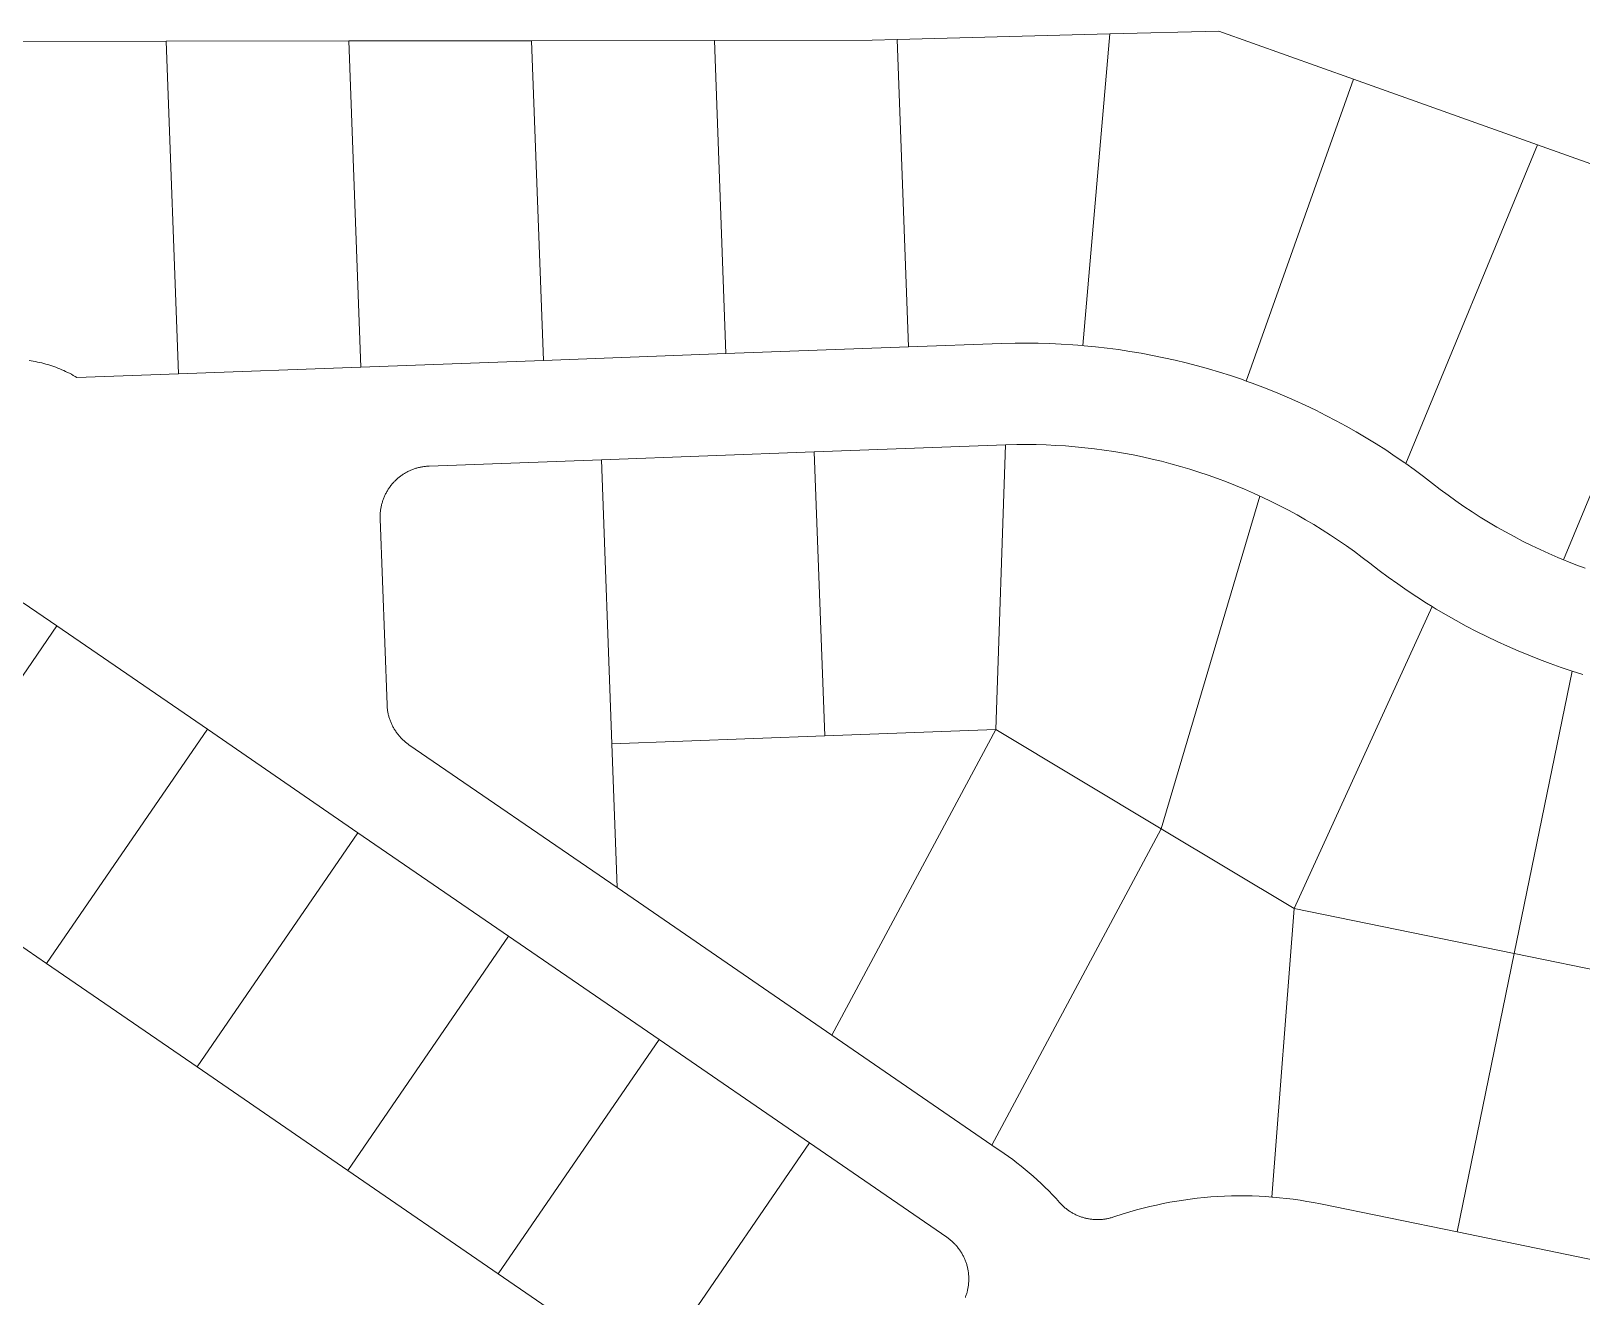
# Model space of a CAD drawing. Header units: feet. Extents: x 865220 to 2774701, y -2240498 to 961524.
# Drawn here: x 2765965 to 2766730, y 959333 to 959957 of the extents above; entities that cross this region are included whole.
import ezdxf

# ---------------------------------------------------------------- set-up
doc = ezdxf.new("R2010")
doc.units = ezdxf.units.FT
doc.header["$LTSCALE"] = 0.015
doc.header["$MEASUREMENT"] = 0
doc.layers.add('Parcels', color=7, linetype='Continuous', lineweight=0)

msp = doc.modelspace()

# ---------------------------------------------------------------- linework, layer by layer
at = {"layer": 'Parcels', "lineweight": 5}
for p, q in [((2766031.86, 959951.89), (2765941.81, 959951.76)), ((2766031.86, 959951.89), (2766121.9, 959952.02)), ((2766031.86, 959951.89), (2766031.86, 959951.89)), ((2766031.86, 959951.89), (2766037.88, 959788.06)), ((2766211.95, 959952.15), (2766121.9, 959952.02)), ((2766127.8, 959791.36), (2766121.9, 959952.02)), ((2766121.9, 959952.02), (2766121.9, 959952.02)), ((2766121.9, 959952.02), (2766127.8, 959791.36)), ((2766211.95, 959952.15), (2766302, 959952.28)), ((2766217.73, 959794.67), (2766211.95, 959952.15)), ((2766211.95, 959952.15), (2766211.95, 959952.15)), ((2766379.83, 959952.39), (2766302, 959952.28)), ((2766307.66, 959797.97), (2766302, 959952.28)), ((2766302, 959952.28), (2766302, 959952.28)), ((2766302, 959952.28), (2766307.66, 959797.97)), ((2766379.83, 959952.39), (2766392.03, 959952.71)), ((2766392.03, 959952.71), (2766496.95, 959955.5)), ((2766496.95, 959955.5), (2766392.03, 959952.71)), ((2766392.03, 959952.71), (2766392.03, 959952.71)), ((2766392.03, 959952.71), (2766397.59, 959801.27)), ((2766496.95, 959955.5), (2766483.61, 959801.96)), ((2766496.95, 959955.5), (2766550.62, 959956.93)), ((2766616.89, 959933.26), (2766550.62, 959956.93)), ((2766564.12, 959784.47), (2766616.89, 959933.26)), ((2766616.89, 959933.26), (2766707.62, 959900.85)), ((2766616.89, 959933.26), (2766616.89, 959933.26)), ((2766642.75, 959743.79), (2766707.62, 959900.85)), ((2766707.62, 959900.85), (2766792.46, 959870.55)), ((2766707.62, 959900.85), (2766707.62, 959900.85)), ((2766720.51, 959696.34), (2766792.46, 959870.55)), ((2766217.73, 959794.67), (2766307.66, 959797.97)), ((2766307.66, 959797.97), (2766397.59, 959801.27)), ((2766397.59, 959801.27), (2766443.56, 959802.96)), ((2766443.56, 959802.96), (2766450.25, 959803.14)), ((2766450.25, 959803.14), (2766455.92, 959803.18)), ((2766455.92, 959803.18), (2766461.59, 959803.12)), ((2766461.59, 959803.12), (2766467.26, 959802.97)), ((2766467.26, 959802.97), (2766472.93, 959802.71)), ((2766472.93, 959802.71), (2766478.59, 959802.36)), ((2766478.59, 959802.36), (2766483.61, 959801.96)), ((2766483.61, 959801.96), (2766483.61, 959801.96)), ((2766483.61, 959801.96), (2766484.24, 959801.9)), ((2766484.24, 959801.9), (2766489.89, 959801.35)), ((2766489.89, 959801.35), (2766495.52, 959800.7)), ((2766495.52, 959800.7), (2766501.14, 959799.96)), ((2766501.14, 959799.96), (2766506.75, 959799.11)), ((2766506.75, 959799.11), (2766512.34, 959798.17)), ((2766512.34, 959798.17), (2766517.92, 959797.13)), ((2765964.31, 959794.53), (2765965.35, 959794.38)), ((2765965.35, 959794.38), (2765966.38, 959794.22)), ((2765966.38, 959794.22), (2765967.41, 959794.04)), ((2765967.41, 959794.04), (2765968.44, 959793.84)), ((2765968.44, 959793.84), (2765969.47, 959793.62)), ((2765969.47, 959793.62), (2765970.49, 959793.39)), ((2765970.49, 959793.39), (2765971.5, 959793.14)), ((2765971.5, 959793.14), (2765972.51, 959792.87)), ((2765972.51, 959792.87), (2765973.52, 959792.58)), ((2765973.52, 959792.58), (2765974.52, 959792.27)), ((2765974.52, 959792.27), (2765975.52, 959791.95)), ((2765975.52, 959791.95), (2765976.51, 959791.61)), ((2765976.51, 959791.61), (2765977.49, 959791.25)), ((2765977.49, 959791.25), (2765978.47, 959790.88)), ((2765978.47, 959790.88), (2765979.44, 959790.49)), ((2765979.44, 959790.49), (2765980.41, 959790.08)), ((2765980.41, 959790.08), (2765981.36, 959789.65)), ((2766037.88, 959788.06), (2766127.8, 959791.36)), ((2766127.8, 959791.36), (2766217.73, 959794.67)), ((2766517.92, 959797.13), (2766523.47, 959795.99)), ((2766523.47, 959795.99), (2766529.01, 959794.75)), ((2766529.01, 959794.75), (2766534.52, 959793.42)), ((2766534.52, 959793.42), (2766540.01, 959791.99)), ((2766540.01, 959791.99), (2766545.48, 959790.47)), ((2766545.48, 959790.47), (2766550.91, 959788.85)), ((2765981.36, 959789.65), (2765982.31, 959789.21)), ((2765982.31, 959789.21), (2765983.25, 959788.75)), ((2765983.25, 959788.75), (2765984.19, 959788.28)), ((2765984.19, 959788.28), (2765985.11, 959787.79)), ((2765985.11, 959787.79), (2765986.03, 959787.28)), ((2765986.03, 959787.28), (2765986.94, 959786.76)), ((2765986.94, 959786.76), (2765987.83, 959786.22)), ((2765987.83, 959786.22), (2766037.88, 959788.06)), ((2766550.91, 959788.85), (2766556.32, 959787.14)), ((2766556.32, 959787.14), (2766561.69, 959785.33)), ((2766561.69, 959785.33), (2766564.12, 959784.47)), ((2766564.12, 959784.47), (2766567.04, 959783.43)), ((2766567.04, 959783.43), (2766572.35, 959781.44)), ((2766572.35, 959781.44), (2766577.62, 959779.35)), ((2766577.62, 959779.35), (2766582.86, 959777.18)), ((2766582.86, 959777.18), (2766588.06, 959774.91)), ((2766588.06, 959774.91), (2766593.22, 959772.55)), ((2766593.22, 959772.55), (2766598.33, 959770.1)), ((2766598.33, 959770.1), (2766603.4, 959767.56)), ((2766603.4, 959767.56), (2766608.43, 959764.94)), ((2766608.43, 959764.94), (2766613.41, 959762.23)), ((2766613.41, 959762.23), (2766618.34, 959759.43)), ((2766618.34, 959759.43), (2766623.23, 959756.54)), ((2766445.39, 959753), (2766351.22, 959749.54)), ((2766440.62, 959612.74), (2766445.39, 959753)), ((2766445.39, 959753), (2766440.62, 959612.74)), ((2766451.05, 959753.15), (2766445.39, 959753)), ((2766455.85, 959753.18), (2766451.05, 959753.15)), ((2766460.65, 959753.14), (2766455.85, 959753.18)), ((2766465.45, 959753), (2766460.65, 959753.14)), ((2766470.24, 959752.79), (2766465.45, 959753)), ((2766475.03, 959752.49), (2766470.24, 959752.79)), ((2766479.82, 959752.11), (2766475.03, 959752.49)), ((2766484.59, 959751.64), (2766479.82, 959752.11)), ((2766623.23, 959756.54), (2766628.06, 959753.57)), ((2766628.06, 959753.57), (2766632.84, 959750.52)), ((2766246.3, 959745.69), (2766161.37, 959742.57)), ((2766351.22, 959749.54), (2766246.3, 959745.69)), ((2766251.44, 959605.8), (2766246.3, 959745.69)), ((2766246.3, 959745.69), (2766251.44, 959605.8)), ((2766356.36, 959609.65), (2766351.22, 959749.54)), ((2766489.36, 959751.09), (2766484.59, 959751.64)), ((2766494.12, 959750.46), (2766489.36, 959751.09)), ((2766498.86, 959749.74), (2766494.12, 959750.46)), ((2766503.6, 959748.94), (2766498.86, 959749.74)), ((2766508.31, 959748.06), (2766503.6, 959748.94)), ((2766513.01, 959747.1), (2766508.31, 959748.06)), ((2766517.7, 959746.05), (2766513.01, 959747.1)), ((2766522.36, 959744.93), (2766517.7, 959746.05)), ((2766527.01, 959743.72), (2766522.36, 959744.93)), ((2766632.84, 959750.52), (2766637.56, 959747.38)), ((2766637.56, 959747.38), (2766642.23, 959744.16)), ((2766642.23, 959744.16), (2766642.75, 959743.79)), ((2766145.85, 959736.42), (2766145.53, 959736.13)), ((2766146.18, 959736.71), (2766145.85, 959736.42)), ((2766146.52, 959736.98), (2766146.18, 959736.71)), ((2766146.86, 959737.26), (2766146.52, 959736.98)), ((2766147.21, 959737.52), (2766146.86, 959737.26)), ((2766147.56, 959737.78), (2766147.21, 959737.52)), ((2766147.91, 959738.04), (2766147.56, 959737.78)), ((2766148.27, 959738.28), (2766147.91, 959738.04)), ((2766148.63, 959738.53), (2766148.27, 959738.28)), ((2766149, 959738.76), (2766148.63, 959738.53)), ((2766149.37, 959738.99), (2766149, 959738.76)), ((2766149.75, 959739.21), (2766149.37, 959738.99)), ((2766150.13, 959739.43), (2766149.75, 959739.21)), ((2766150.51, 959739.64), (2766150.13, 959739.43)), ((2766150.9, 959739.84), (2766150.51, 959739.64)), ((2766151.29, 959740.03), (2766150.9, 959739.84)), ((2766151.68, 959740.22), (2766151.29, 959740.03)), ((2766152.08, 959740.4), (2766151.68, 959740.22)), ((2766152.48, 959740.58), (2766152.08, 959740.4)), ((2766152.88, 959740.75), (2766152.48, 959740.58)), ((2766153.29, 959740.91), (2766152.88, 959740.75)), ((2766153.69, 959741.06), (2766153.29, 959740.91)), ((2766154.11, 959741.21), (2766153.69, 959741.06)), ((2766154.52, 959741.35), (2766154.11, 959741.21)), ((2766154.93, 959741.48), (2766154.52, 959741.35)), ((2766155.35, 959741.6), (2766154.93, 959741.48)), ((2766155.77, 959741.72), (2766155.35, 959741.6)), ((2766156.2, 959741.83), (2766155.77, 959741.72)), ((2766156.62, 959741.93), (2766156.2, 959741.83)), ((2766157.04, 959742.03), (2766156.62, 959741.93)), ((2766157.47, 959742.11), (2766157.04, 959742.03)), ((2766157.9, 959742.2), (2766157.47, 959742.11)), ((2766158.33, 959742.27), (2766157.9, 959742.2)), ((2766158.76, 959742.33), (2766158.33, 959742.27)), ((2766159.19, 959742.39), (2766158.76, 959742.33)), ((2766159.63, 959742.44), (2766159.19, 959742.39)), ((2766160.06, 959742.48), (2766159.63, 959742.44)), ((2766160.5, 959742.52), (2766160.06, 959742.48)), ((2766160.93, 959742.55), (2766160.5, 959742.52)), ((2766161.37, 959742.57), (2766160.93, 959742.55)), ((2766531.63, 959742.43), (2766527.01, 959743.72)), ((2766536.23, 959741.06), (2766531.63, 959742.43)), ((2766540.81, 959739.61), (2766536.23, 959741.06)), ((2766545.36, 959738.08), (2766540.81, 959739.61)), ((2766549.88, 959736.48), (2766545.36, 959738.08)), ((2766554.37, 959734.79), (2766549.88, 959736.48)), ((2766642.75, 959743.79), (2766646.85, 959740.86)), ((2766646.85, 959740.86), (2766651.4, 959737.48)), ((2766651.4, 959737.48), (2766655.9, 959734.02)), ((2766139.99, 959728.89), (2766139.8, 959728.5)), ((2766140.19, 959729.28), (2766139.99, 959728.89)), ((2766140.4, 959729.67), (2766140.19, 959729.28)), ((2766140.62, 959730.05), (2766140.4, 959729.67)), ((2766140.84, 959730.42), (2766140.62, 959730.05)), ((2766141.06, 959730.79), (2766140.84, 959730.42)), ((2766141.3, 959731.16), (2766141.06, 959730.79)), ((2766141.54, 959731.53), (2766141.3, 959731.16)), ((2766141.78, 959731.89), (2766141.54, 959731.53)), ((2766142.04, 959732.24), (2766141.78, 959731.89)), ((2766142.3, 959732.59), (2766142.04, 959732.24)), ((2766142.56, 959732.94), (2766142.3, 959732.59)), ((2766142.83, 959733.28), (2766142.56, 959732.94)), ((2766143.11, 959733.62), (2766142.83, 959733.28)), ((2766143.39, 959733.95), (2766143.11, 959733.62)), ((2766143.68, 959734.28), (2766143.39, 959733.95)), ((2766143.97, 959734.6), (2766143.68, 959734.28)), ((2766144.27, 959734.92), (2766143.97, 959734.6)), ((2766144.58, 959735.23), (2766144.27, 959734.92)), ((2766144.89, 959735.54), (2766144.58, 959735.23)), ((2766145.21, 959735.84), (2766144.89, 959735.54)), ((2766145.53, 959736.13), (2766145.21, 959735.84)), ((2766558.83, 959733.02), (2766554.37, 959734.79)), ((2766563.26, 959731.18), (2766558.83, 959733.02)), ((2766567.66, 959729.26), (2766563.26, 959731.18)), ((2766570.79, 959727.84), (2766567.66, 959729.26)), ((2766655.9, 959734.02), (2766659.7, 959731.1)), ((2766659.7, 959731.1), (2766663.55, 959728.24)), ((2766137.59, 959721.45), (2766137.53, 959721.02)), ((2766137.66, 959721.88), (2766137.59, 959721.45)), ((2766137.74, 959722.31), (2766137.66, 959721.88)), ((2766137.83, 959722.74), (2766137.74, 959722.31)), ((2766137.92, 959723.17), (2766137.83, 959722.74)), ((2766138.02, 959723.59), (2766137.92, 959723.17)), ((2766138.13, 959724.01), (2766138.02, 959723.59)), ((2766138.25, 959724.43), (2766138.13, 959724.01)), ((2766138.37, 959724.85), (2766138.25, 959724.43)), ((2766138.5, 959725.27), (2766138.37, 959724.85)), ((2766138.64, 959725.68), (2766138.5, 959725.27)), ((2766138.78, 959726.09), (2766138.64, 959725.68)), ((2766138.93, 959726.5), (2766138.78, 959726.09)), ((2766139.09, 959726.91), (2766138.93, 959726.5)), ((2766139.26, 959727.31), (2766139.09, 959726.91)), ((2766139.43, 959727.71), (2766139.26, 959727.31)), ((2766139.61, 959728.11), (2766139.43, 959727.71)), ((2766139.8, 959728.5), (2766139.61, 959728.11)), ((2766570.79, 959727.84), (2766522.2, 959563.88)), ((2766570.79, 959727.84), (2766570.79, 959727.84)), ((2766572.03, 959727.27), (2766570.79, 959727.84)), ((2766576.35, 959725.19), (2766572.03, 959727.27)), ((2766580.65, 959723.05), (2766576.35, 959725.19)), ((2766584.9, 959720.83), (2766580.65, 959723.05)), ((2766663.55, 959728.24), (2766667.46, 959725.44)), ((2766667.46, 959725.44), (2766671.41, 959722.72)), ((2766671.41, 959722.72), (2766675.41, 959720.07)), ((2766137.3, 959718.41), (2766137.29, 959717.98)), ((2766137.29, 959717.98), (2766137.29, 959717.54)), ((2766137.29, 959717.54), (2766137.29, 959717.11)), ((2766137.29, 959717.11), (2766137.31, 959716.67)), ((2766137.32, 959718.85), (2766137.3, 959718.41)), ((2766137.31, 959716.67), (2766140.67, 959625.01)), ((2766137.35, 959719.29), (2766137.32, 959718.85)), ((2766137.38, 959719.72), (2766137.35, 959719.29)), ((2766137.42, 959720.15), (2766137.38, 959719.72)), ((2766137.47, 959720.59), (2766137.42, 959720.15)), ((2766137.53, 959721.02), (2766137.47, 959720.59)), ((2766589.12, 959718.53), (2766584.9, 959720.83)), ((2766593.29, 959716.16), (2766589.12, 959718.53)), ((2766597.42, 959713.72), (2766593.29, 959716.16)), ((2766601.51, 959711.21), (2766597.42, 959713.72)), ((2766675.41, 959720.07), (2766679.45, 959717.48)), ((2766679.45, 959717.48), (2766683.54, 959714.97)), ((2766683.54, 959714.97), (2766687.67, 959712.53)), ((2766605.55, 959708.62), (2766601.51, 959711.21)), ((2766609.55, 959705.97), (2766605.55, 959708.62)), ((2766613.5, 959703.25), (2766609.55, 959705.97)), ((2766687.67, 959712.53), (2766691.84, 959710.16)), ((2766691.84, 959710.16), (2766696.06, 959707.86)), ((2766696.06, 959707.86), (2766700.31, 959705.64)), ((2766617.41, 959700.45), (2766613.5, 959703.25)), ((2766621.26, 959697.59), (2766617.41, 959700.45)), ((2766700.31, 959705.64), (2766704.6, 959703.5)), ((2766704.6, 959703.5), (2766708.93, 959701.42)), ((2766708.93, 959701.42), (2766713.3, 959699.43)), ((2766713.3, 959699.43), (2766717.7, 959697.51)), ((2766625.06, 959694.67), (2766621.26, 959697.59)), ((2766629.56, 959691.21), (2766625.06, 959694.67)), ((2766625.06, 959694.67), (2766625.06, 959694.67)), ((2766634.11, 959687.83), (2766629.56, 959691.21)), ((2766717.7, 959697.51), (2766720.51, 959696.34)), ((2766720.51, 959696.34), (2766722.13, 959695.67)), ((2766722.13, 959695.67), (2766726.59, 959693.9)), ((2766726.59, 959693.9), (2766731.08, 959692.21)), ((2766638.73, 959684.53), (2766634.11, 959687.83)), ((2766643.4, 959681.31), (2766638.73, 959684.53)), ((2765978, 959663.84), (2765961.39, 959675.25)), ((2766648.12, 959678.17), (2766643.4, 959681.31)), ((2766652.9, 959675.12), (2766648.12, 959678.17)), ((2766655.8, 959673.34), (2766587.7, 959524.65)), ((2766655.8, 959673.34), (2766652.9, 959675.12)), ((2766657.73, 959672.15), (2766655.8, 959673.34)), ((2766662.62, 959669.27), (2766657.73, 959672.15)), ((2766667.55, 959666.47), (2766662.62, 959669.27)), ((2765978, 959663.84), (2765898.75, 959548.45)), ((2766052.18, 959612.89), (2765978, 959663.84)), ((2765978, 959663.84), (2765978, 959663.84)), ((2766672.53, 959663.75), (2766667.55, 959666.47)), ((2766677.56, 959661.13), (2766672.53, 959663.75)), ((2766682.63, 959658.59), (2766677.56, 959661.13)), ((2766687.74, 959656.14), (2766682.63, 959658.59)), ((2766692.9, 959653.78), (2766687.74, 959656.14)), ((2766698.1, 959651.51), (2766692.9, 959653.78)), ((2766703.34, 959649.34), (2766698.1, 959651.51)), ((2766708.61, 959647.25), (2766703.34, 959649.34)), ((2766713.92, 959645.26), (2766708.61, 959647.25)), ((2766719.27, 959643.36), (2766713.92, 959645.26)), ((2766696.1, 959502.39), (2766724.64, 959641.55)), ((2766724.64, 959641.55), (2766719.27, 959643.36)), ((2766724.64, 959641.55), (2766724.64, 959641.55)), ((2766730.05, 959639.84), (2766724.64, 959641.55)), ((2766140.67, 959625.01), (2766140.69, 959624.57)), ((2766140.69, 959624.57), (2766140.72, 959624.14)), ((2766140.72, 959624.14), (2766140.75, 959623.7)), ((2766140.75, 959623.7), (2766140.8, 959623.27)), ((2766140.8, 959623.27), (2766140.85, 959622.84)), ((2766140.85, 959622.84), (2766140.91, 959622.4)), ((2766140.91, 959622.4), (2766140.97, 959621.97)), ((2766140.97, 959621.97), (2766141.04, 959621.54)), ((2766141.04, 959621.54), (2766141.12, 959621.11)), ((2766141.12, 959621.11), (2766141.21, 959620.69)), ((2766141.21, 959620.69), (2766141.31, 959620.26)), ((2766141.31, 959620.26), (2766141.41, 959619.84)), ((2766141.41, 959619.84), (2766141.52, 959619.41)), ((2766141.52, 959619.41), (2766141.64, 959618.99)), ((2766141.64, 959618.99), (2766141.76, 959618.58)), ((2766141.76, 959618.58), (2766141.89, 959618.16)), ((2766141.89, 959618.16), (2766142.03, 959617.75)), ((2766142.03, 959617.75), (2766142.18, 959617.34)), ((2766142.18, 959617.34), (2766142.33, 959616.93)), ((2766142.33, 959616.93), (2766142.49, 959616.52)), ((2766142.49, 959616.52), (2766142.66, 959616.12)), ((2766142.66, 959616.12), (2766142.84, 959615.72)), ((2766142.84, 959615.72), (2766143.02, 959615.32)), ((2766143.02, 959615.32), (2766143.21, 959614.93)), ((2766143.21, 959614.93), (2766143.4, 959614.54)), ((2766143.4, 959614.54), (2766143.6, 959614.15)), ((2766143.6, 959614.15), (2766143.81, 959613.77)), ((2765972.93, 959497.5), (2766052.18, 959612.89)), ((2766126.36, 959561.94), (2766052.18, 959612.89)), ((2766052.18, 959612.89), (2766052.18, 959612.89)), ((2766143.81, 959613.77), (2766144.03, 959613.39)), ((2766144.03, 959613.39), (2766144.25, 959613.01)), ((2766144.25, 959613.01), (2766144.48, 959612.64)), ((2766144.48, 959612.64), (2766144.71, 959612.28)), ((2766144.71, 959612.28), (2766144.95, 959611.91)), ((2766144.95, 959611.91), (2766145.2, 959611.55)), ((2766145.2, 959611.55), (2766145.46, 959611.2)), ((2766145.46, 959611.2), (2766145.72, 959610.85)), ((2766145.72, 959610.85), (2766145.98, 959610.5)), ((2766145.98, 959610.5), (2766146.26, 959610.16)), ((2766146.26, 959610.16), (2766146.53, 959609.83)), ((2766146.53, 959609.83), (2766146.82, 959609.49)), ((2766146.82, 959609.49), (2766147.11, 959609.17)), ((2766147.11, 959609.17), (2766147.4, 959608.85)), ((2766147.4, 959608.85), (2766147.7, 959608.53)), ((2766147.7, 959608.53), (2766148.01, 959608.22)), ((2766148.01, 959608.22), (2766148.32, 959607.91)), ((2766148.32, 959607.91), (2766148.64, 959607.62)), ((2766148.64, 959607.62), (2766148.96, 959607.32)), ((2766148.96, 959607.32), (2766149.29, 959607.03)), ((2766149.29, 959607.03), (2766149.62, 959606.75)), ((2766149.62, 959606.75), (2766149.96, 959606.47)), ((2766149.96, 959606.47), (2766150.3, 959606.2)), ((2766356.36, 959609.65), (2766251.44, 959605.8)), ((2766356.36, 959609.65), (2766440.62, 959612.74)), ((2766440.62, 959612.74), (2766356.36, 959609.65)), ((2766356.36, 959609.65), (2766356.36, 959609.65)), ((2766440.62, 959612.74), (2766359.94, 959462.16)), ((2766359.94, 959462.16), (2766440.62, 959612.74)), ((2766440.62, 959612.74), (2766440.62, 959612.74)), ((2766440.62, 959612.74), (2766522.2, 959563.88)), ((2766522.2, 959563.88), (2766440.62, 959612.74)), ((2766150.3, 959606.2), (2766150.65, 959605.94)), ((2766150.65, 959605.94), (2766151, 959605.68)), ((2766151, 959605.68), (2766151.5, 959605.32)), ((2766151.5, 959605.32), (2766254.04, 959534.89)), ((2766254.04, 959534.89), (2766251.44, 959605.8)), ((2766251.44, 959605.8), (2766251.44, 959605.8)), ((2766251.44, 959605.8), (2766254.04, 959534.89)), ((2766126.36, 959561.94), (2766047.11, 959446.55)), ((2766200.54, 959510.99), (2766126.36, 959561.94)), ((2766126.36, 959561.94), (2766126.36, 959561.94)), ((2766438.72, 959408.06), (2766522.2, 959563.88)), ((2766522.2, 959563.88), (2766587.7, 959524.65)), ((2766522.2, 959563.88), (2766522.2, 959563.88)), ((2765898.75, 959548.45), (2765972.93, 959497.5)), ((2766254.04, 959534.89), (2766359.94, 959462.16)), ((2766576.64, 959382.46), (2766587.7, 959524.65)), ((2766696.1, 959502.39), (2766587.7, 959524.65)), ((2766587.7, 959524.65), (2766587.7, 959524.65)), ((2766121.29, 959395.6), (2766200.54, 959510.99)), ((2766274.72, 959460.05), (2766200.54, 959510.99)), ((2766200.54, 959510.99), (2766200.54, 959510.99)), ((2766667.98, 959365.26), (2766696.1, 959502.39)), ((2766696.1, 959502.39), (2766788.2, 959483.48)), ((2766696.1, 959502.39), (2766696.1, 959502.39)), ((2766047.11, 959446.55), (2765972.93, 959497.5)), ((2765972.93, 959497.5), (2766047.11, 959446.55)), ((2766359.94, 959462.16), (2766438.72, 959408.06)), ((2766359.94, 959462.16), (2766359.94, 959462.16)), ((2766195.47, 959344.66), (2766274.72, 959460.05)), ((2766348.9, 959409.1), (2766274.72, 959460.05)), ((2766274.72, 959460.05), (2766274.72, 959460.05)), ((2766121.29, 959395.6), (2766047.11, 959446.55)), ((2766348.9, 959409.1), (2766271.91, 959297)), ((2766271.91, 959297), (2766348.9, 959409.1)), ((2766416.54, 959362.64), (2766348.9, 959409.1)), ((2766438.72, 959408.06), (2766444.84, 959403.85)), ((2766444.84, 959403.85), (2766449.01, 959400.88)), ((2766449.01, 959400.88), (2766451.1, 959399.31)), ((2766121.29, 959395.6), (2766195.47, 959344.66)), ((2766451.1, 959399.31), (2766453.17, 959397.7)), ((2766453.17, 959397.7), (2766455.2, 959396.06)), ((2766455.2, 959396.06), (2766457.2, 959394.38)), ((2766457.2, 959394.38), (2766459.18, 959392.66)), ((2766459.18, 959392.66), (2766461.12, 959390.92)), ((2766461.12, 959390.92), (2766463.04, 959389.14)), ((2766463.04, 959389.14), (2766464.92, 959387.32)), ((2766464.92, 959387.32), (2766466.77, 959385.47)), ((2766466.77, 959385.47), (2766468.59, 959383.6)), ((2766468.59, 959383.6), (2766470.38, 959381.69)), ((2766470.38, 959381.69), (2766472.13, 959379.74)), ((2766472.13, 959379.74), (2766472.42, 959379.42)), ((2766472.42, 959379.42), (2766472.72, 959379.1)), ((2766472.72, 959379.1), (2766473.02, 959378.79)), ((2766473.02, 959378.79), (2766473.33, 959378.48)), ((2766473.33, 959378.48), (2766473.64, 959378.18)), ((2766473.64, 959378.18), (2766473.96, 959377.88)), ((2766473.96, 959377.88), (2766474.29, 959377.59)), ((2766474.29, 959377.59), (2766474.62, 959377.3)), ((2766474.62, 959377.3), (2766474.95, 959377.02)), ((2766513.25, 959376.95), (2766516.54, 959377.76)), ((2766516.54, 959377.76), (2766519.85, 959378.52)), ((2766519.85, 959378.52), (2766523.17, 959379.22)), ((2766523.17, 959379.22), (2766526.5, 959379.86)), ((2766526.5, 959379.86), (2766529.84, 959380.44)), ((2766529.84, 959380.44), (2766533.19, 959380.97)), ((2766533.19, 959380.97), (2766536.55, 959381.43)), ((2766536.55, 959381.43), (2766539.92, 959381.84)), ((2766539.92, 959381.84), (2766543.29, 959382.19)), ((2766543.29, 959382.19), (2766546.67, 959382.48)), ((2766546.67, 959382.48), (2766550.06, 959382.71)), ((2766550.06, 959382.71), (2766553.44, 959382.88)), ((2766553.44, 959382.88), (2766556.83, 959382.99)), ((2766556.83, 959382.99), (2766560.23, 959383.05)), ((2766560.23, 959383.05), (2766563.62, 959383.04)), ((2766563.62, 959383.04), (2766567.01, 959382.97)), ((2766567.01, 959382.97), (2766570.4, 959382.85)), ((2766570.4, 959382.85), (2766573.79, 959382.67)), ((2766573.79, 959382.67), (2766576.64, 959382.46)), ((2766576.64, 959382.46), (2766577.17, 959382.42)), ((2766577.17, 959382.42), (2766580.55, 959382.12)), ((2766580.55, 959382.12), (2766583.92, 959381.76)), ((2766583.92, 959381.76), (2766587.29, 959381.34)), ((2766587.29, 959381.34), (2766590.65, 959380.86)), ((2766590.65, 959380.86), (2766593.99, 959380.33)), ((2766593.99, 959380.33), (2766597.33, 959379.73)), ((2766597.33, 959379.73), (2766600.66, 959379.08)), ((2766600.66, 959379.08), (2766667.98, 959365.26)), ((2766474.95, 959377.02), (2766475.29, 959376.75)), ((2766475.29, 959376.75), (2766475.63, 959376.48)), ((2766475.63, 959376.48), (2766475.98, 959376.22)), ((2766475.98, 959376.22), (2766476.34, 959375.96)), ((2766476.34, 959375.96), (2766476.69, 959375.71)), ((2766476.69, 959375.71), (2766477.06, 959375.47)), ((2766477.06, 959375.47), (2766477.42, 959375.23)), ((2766477.42, 959375.23), (2766477.79, 959375)), ((2766477.79, 959375), (2766478.17, 959374.78)), ((2766478.17, 959374.78), (2766478.54, 959374.56)), ((2766478.54, 959374.56), (2766478.93, 959374.35)), ((2766478.93, 959374.35), (2766479.31, 959374.14)), ((2766479.31, 959374.14), (2766479.7, 959373.94)), ((2766479.7, 959373.94), (2766480.09, 959373.75)), ((2766480.09, 959373.75), (2766480.49, 959373.57)), ((2766480.49, 959373.57), (2766480.89, 959373.39)), ((2766480.89, 959373.39), (2766481.29, 959373.22)), ((2766481.29, 959373.22), (2766481.69, 959373.06)), ((2766481.69, 959373.06), (2766482.1, 959372.9)), ((2766482.1, 959372.9), (2766482.51, 959372.75)), ((2766482.51, 959372.75), (2766482.92, 959372.61)), ((2766482.92, 959372.61), (2766483.34, 959372.48)), ((2766483.34, 959372.48), (2766483.76, 959372.35)), ((2766483.76, 959372.35), (2766484.18, 959372.23)), ((2766484.18, 959372.23), (2766484.6, 959372.12)), ((2766484.6, 959372.12), (2766485.02, 959372.01)), ((2766485.02, 959372.01), (2766485.45, 959371.92)), ((2766485.45, 959371.92), (2766485.87, 959371.83)), ((2766485.87, 959371.83), (2766486.3, 959371.74)), ((2766486.3, 959371.74), (2766486.73, 959371.67)), ((2766486.73, 959371.67), (2766487.16, 959371.6)), ((2766487.16, 959371.6), (2766487.59, 959371.54)), ((2766487.59, 959371.54), (2766488.03, 959371.49)), ((2766488.03, 959371.49), (2766488.46, 959371.44)), ((2766488.46, 959371.44), (2766488.9, 959371.4)), ((2766488.9, 959371.4), (2766489.33, 959371.37)), ((2766489.33, 959371.37), (2766489.77, 959371.35)), ((2766489.77, 959371.35), (2766490.2, 959371.34)), ((2766490.2, 959371.34), (2766490.64, 959371.33)), ((2766490.64, 959371.33), (2766491.08, 959371.33)), ((2766491.08, 959371.33), (2766491.51, 959371.34)), ((2766491.51, 959371.34), (2766491.95, 959371.35)), ((2766491.95, 959371.35), (2766492.38, 959371.38)), ((2766492.38, 959371.38), (2766492.82, 959371.41)), ((2766492.82, 959371.41), (2766493.25, 959371.45)), ((2766493.25, 959371.45), (2766493.69, 959371.49)), ((2766493.69, 959371.49), (2766494.12, 959371.55)), ((2766494.12, 959371.55), (2766494.55, 959371.61)), ((2766494.55, 959371.61), (2766494.98, 959371.68)), ((2766494.98, 959371.68), (2766495.41, 959371.75)), ((2766495.41, 959371.75), (2766495.84, 959371.84)), ((2766495.84, 959371.84), (2766496.27, 959371.93)), ((2766496.27, 959371.93), (2766496.69, 959372.03)), ((2766496.69, 959372.03), (2766497.12, 959372.13)), ((2766497.12, 959372.13), (2766497.54, 959372.24)), ((2766497.54, 959372.24), (2766497.96, 959372.37)), ((2766497.96, 959372.37), (2766498.37, 959372.49)), ((2766498.37, 959372.49), (2766498.89, 959372.66)), ((2766498.89, 959372.66), (2766503.46, 959374.16)), ((2766503.46, 959374.16), (2766506.71, 959375.14)), ((2766506.71, 959375.14), (2766509.97, 959376.07)), ((2766509.97, 959376.07), (2766513.25, 959376.95)), ((2766417.18, 959362.19), (2766416.54, 959362.64)), ((2766417.53, 959361.92), (2766417.18, 959362.19)), ((2766417.87, 959361.66), (2766417.53, 959361.92)), ((2766667.98, 959365.26), (2766760.05, 959346.36)), ((2766418.21, 959361.38), (2766417.87, 959361.66)), ((2766418.55, 959361.11), (2766418.21, 959361.38)), ((2766418.88, 959360.82), (2766418.55, 959361.11)), ((2766419.2, 959360.53), (2766418.88, 959360.82)), ((2766419.52, 959360.23), (2766419.2, 959360.53)), ((2766419.84, 959359.93), (2766419.52, 959360.23)), ((2766420.15, 959359.62), (2766419.84, 959359.93)), ((2766420.45, 959359.31), (2766420.15, 959359.62)), ((2766420.75, 959358.99), (2766420.45, 959359.31)), ((2766421.04, 959358.67), (2766420.75, 959358.99)), ((2766421.33, 959358.34), (2766421.04, 959358.67)), ((2766421.61, 959358.01), (2766421.33, 959358.34)), ((2766421.89, 959357.67), (2766421.61, 959358.01)), ((2766422.16, 959357.33), (2766421.89, 959357.67)), ((2766422.42, 959356.98), (2766422.16, 959357.33)), ((2766422.68, 959356.63), (2766422.42, 959356.98)), ((2766422.93, 959356.27), (2766422.68, 959356.63)), ((2766423.18, 959355.91), (2766422.93, 959356.27)), ((2766423.42, 959355.55), (2766423.18, 959355.91)), ((2766423.65, 959355.18), (2766423.42, 959355.55)), ((2766423.88, 959354.8), (2766423.65, 959355.18)), ((2766424.09, 959354.43), (2766423.88, 959354.8)), ((2766424.31, 959354.05), (2766424.09, 959354.43)), ((2766424.51, 959353.66), (2766424.31, 959354.05)), ((2766424.71, 959353.27), (2766424.51, 959353.66)), ((2766424.91, 959352.88), (2766424.71, 959353.27)), ((2766425.09, 959352.49), (2766424.91, 959352.88)), ((2766425.27, 959352.09), (2766425.09, 959352.49)), ((2766425.44, 959351.69), (2766425.27, 959352.09)), ((2766425.61, 959351.29), (2766425.44, 959351.69)), ((2766425.77, 959350.88), (2766425.61, 959351.29)), ((2766425.92, 959350.47), (2766425.77, 959350.88)), ((2766426.06, 959350.06), (2766425.92, 959350.47)), ((2766426.2, 959349.64), (2766426.06, 959350.06)), ((2766426.33, 959349.23), (2766426.2, 959349.64)), ((2766426.45, 959348.81), (2766426.33, 959349.23)), ((2766426.56, 959348.39), (2766426.45, 959348.81)), ((2766426.67, 959347.96), (2766426.56, 959348.39)), ((2766426.77, 959347.54), (2766426.67, 959347.96)), ((2766426.86, 959347.11), (2766426.77, 959347.54)), ((2766426.95, 959346.68), (2766426.86, 959347.11)), ((2766427.02, 959346.26), (2766426.95, 959346.68)), ((2766195.47, 959344.66), (2766252.22, 959305.68)), ((2766427.09, 959345.82), (2766427.02, 959346.26)), ((2766427.16, 959345.39), (2766427.09, 959345.82)), ((2766427.21, 959344.96), (2766427.16, 959345.39)), ((2766427.18, 959338.87), (2766427.23, 959339.3)), ((2766427.26, 959344.53), (2766427.21, 959344.96)), ((2766427.23, 959339.3), (2766427.28, 959339.73)), ((2766427.3, 959344.09), (2766427.26, 959344.53)), ((2766427.28, 959339.73), (2766427.31, 959340.17)), ((2766427.33, 959343.66), (2766427.3, 959344.09)), ((2766427.31, 959340.17), (2766427.34, 959340.6)), ((2766427.35, 959343.22), (2766427.33, 959343.66)), ((2766427.34, 959340.6), (2766427.36, 959341.04)), ((2766427.37, 959342.78), (2766427.35, 959343.22)), ((2766427.36, 959341.04), (2766427.38, 959341.48)), ((2766427.38, 959342.35), (2766427.37, 959342.78)), ((2766427.38, 959341.91), (2766427.38, 959342.35)), ((2766427.38, 959341.48), (2766427.38, 959341.91)), ((2766425.68, 959332.96), (2766425.83, 959333.37)), ((2766425.83, 959333.37), (2766425.98, 959333.78)), ((2766425.98, 959333.78), (2766426.12, 959334.19)), ((2766426.12, 959334.19), (2766426.25, 959334.61)), ((2766426.25, 959334.61), (2766426.38, 959335.03)), ((2766426.38, 959335.03), (2766426.5, 959335.45)), ((2766426.5, 959335.45), (2766426.61, 959335.87)), ((2766426.61, 959335.87), (2766426.71, 959336.29)), ((2766426.71, 959336.29), (2766426.81, 959336.72)), ((2766426.81, 959336.72), (2766426.9, 959337.15)), ((2766426.9, 959337.15), (2766426.98, 959337.57)), ((2766426.98, 959337.57), (2766427.05, 959338)), ((2766427.05, 959338), (2766427.12, 959338.43)), ((2766427.12, 959338.43), (2766427.18, 959338.87))]:
    msp.add_line(p, q, dxfattribs=at)

doc.saveas('drawing.dxf')
